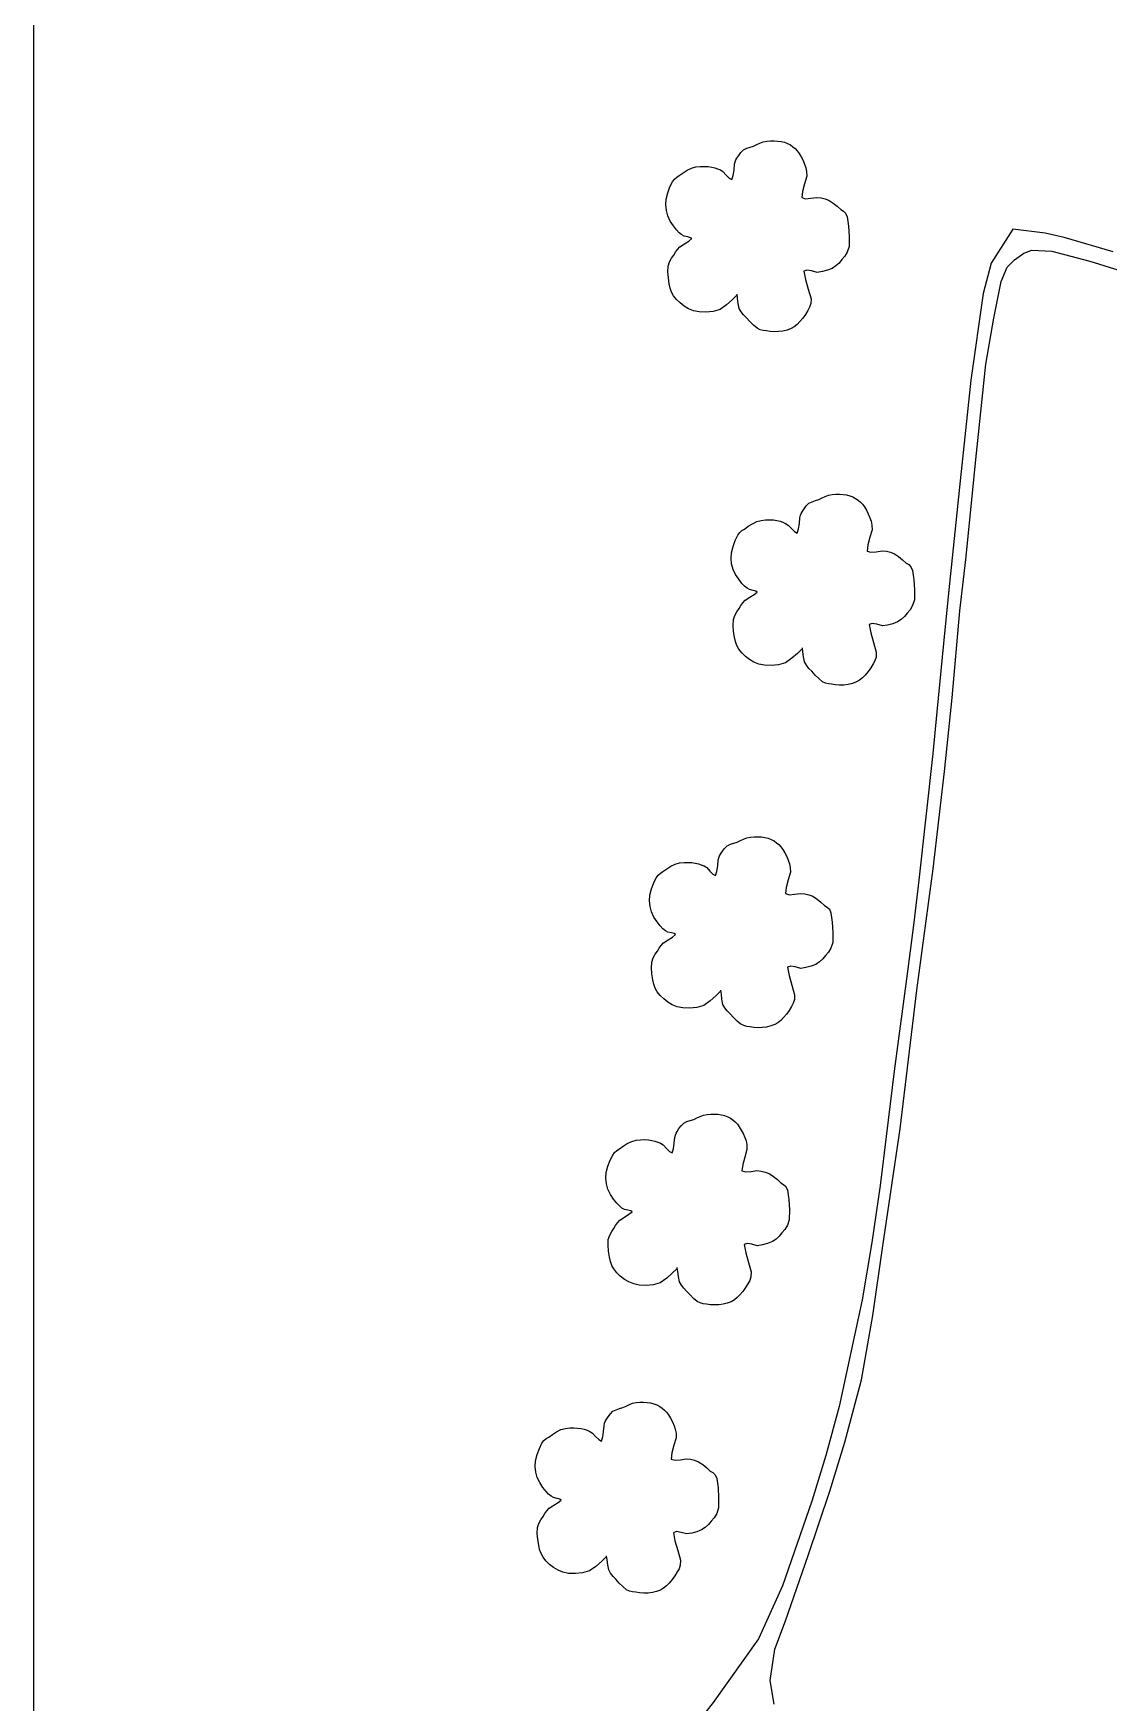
# Model space of a CAD drawing. Header units: feet. Extents: x 745245 to 748958, y 7827029 to 7829654.
# Drawn here: x 746200 to 746513.7, y 7828405.9 to 7828892.8 of the extents above; entities that cross this region are included whole.
import ezdxf

# ---------------------------------------------------------------- set-up
doc = ezdxf.new("R2010")
doc.units = ezdxf.units.FT
doc.header["$MEASUREMENT"] = 0
doc.linetypes.add('CONTINUO', pattern=[0])
for name, color, linetype in [('0114001202', 1, 'Continuous'), ('0114001202024', 5, 'Continuous'), ('MALHA', 8, 'Continuous'), ('MATO', 3, 'Continuous')]:
    doc.layers.add(name, color=color, linetype=linetype)

msp = doc.modelspace()

# ---------------------------------------------------------------- linework, layer by layer
at = {"layer": '0114001202'}
msp.add_lwpolyline([(746515, 7828829.08), (746500.75, 7828833.22), (746495.21, 7828834.53), (746485.71, 7828835.71), (746479.41, 7828825.76), (746477.14, 7828816.89), (746473.49, 7828791.69), (746470.16, 7828760.45), (746467.27, 7828732.34), (746465.89, 7828718.78), (746463.59, 7828694.87), (746462.37, 7828682.75), (746458.31, 7828645.77), (746456.84, 7828633.48), (746455.11, 7828619.89), (746451.14, 7828590.06), (746447.03, 7828556.76), (746444.61, 7828540.09), (746441.84, 7828523.38), (746435.12, 7828492.28), (746431.2, 7828477.98), (746427.11, 7828464.64), (746418.59, 7828439.94), (746411.59, 7828424.47), (746398.33, 7828405.97), (746387.25, 7828391.78)], dxfattribs=at)
at = {"layer": '0114001202024', "linetype": 'ByBlock'}
msp.add_lwpolyline([(746416.12, 7828405.42), (746414.99, 7828412.39), (746416.36, 7828421.46), (746419.44, 7828429.73), (746426.09, 7828448.85), (746432.32, 7828467.56), (746436.7, 7828481.9), (746441.56, 7828500.05), (746444.88, 7828518.85), (746447.72, 7828538.45), (746452.9, 7828573.29), (746457.76, 7828613.72), (746462.54, 7828649.12), (746465.78, 7828677.48), (746468.05, 7828698.94), (746470.32, 7828724.38), (746472.02, 7828739.37), (746475.18, 7828770.4), (746477.86, 7828796.33), (746480.21, 7828809.69), (746482.31, 7828820.39), (746484.09, 7828824.6), (746486.28, 7828826.79), (746488.96, 7828828.73), (746491.3, 7828829.54), (746497.14, 7828829.3), (746508.24, 7828826.38), (746535.78, 7828817.8)], dxfattribs=at)
at = {"layer": 'MALHA', "color": 8, "elevation": 718.05}
msp.add_lwpolyline([(746200, 7829529.37), (746200, 7828208.09)], dxfattribs=at)
at = {"layer": 'MATO', "color": 94, "linetype": 'CONTINUO'}
for points in [[(746405.16, 7828816.3, 0), (746403.85, 7828815.04, 0), (746402.22, 7828813.6, 0), (746400.35, 7828812.26, 0), (746398.3, 7828811.71, 0), (746396.23, 7828811.48, 0), (746394.24, 7828811.56, 0), (746392.61, 7828811.91, 0), (746391.17, 7828812.49, 0), (746389.88, 7828813.25, 0), (746388.69, 7828814.16, 0), (746387.65, 7828815.18, 0), (746386.79, 7828816.29, 0), (746386.21, 7828817.34, 0), (746385.8, 7828818.48, 0), (746385.52, 7828819.76, 0), (746385.25, 7828821.47, 0), (746385.12, 7828823.22, 0), (746385.17, 7828824.9, 0), (746385.6, 7828826.14, 0), (746386.18, 7828827.21, 0), (746386.84, 7828828.14, 0), (746387.33, 7828829, 0), (746387.9, 7828829.78, 0), (746388.59, 7828830.54, 0), (746389.94, 7828831.42, 0), (746391.21, 7828832.24, 0), (746392.11, 7828832.93, 0), (746391.72, 7828833.21, 0), (746390.9, 7828833.42, 0), (746389.87, 7828833.64, 0), (746389.16, 7828834.07, 0), (746388.43, 7828834.66, 0), (746387.67, 7828835.46, 0), (746386.72, 7828836.65, 0), (746385.82, 7828838.03, 0), (746385.07, 7828839.55, 0), (746384.67, 7828841.12, 0), (746384.51, 7828842.75, 0), (746384.6, 7828844.43, 0), (746385.08, 7828846.27, 0), (746385.73, 7828848, 0), (746386.48, 7828849.5, 0), (746387.05, 7828850.29, 0), (746387.68, 7828850.85, 0), (746388.44, 7828851.32, 0), (746389.53, 7828852.11, 0), (746390.75, 7828852.87, 0), (746392.03, 7828853.51, 0), (746393.31, 7828853.83, 0), (746394.58, 7828853.99, 0), (746395.8, 7828854.02, 0), (746396.88, 7828853.96, 0), (746397.89, 7828853.82, 0), (746398.81, 7828853.59, 0), (746399.63, 7828853.32, 0), (746400.42, 7828852.96, 0), (746401.19, 7828852.48, 0), (746402.14, 7828851.45, 0), (746403.04, 7828850.57, 0), (746403.81, 7828850.15, 0), (746404.19, 7828851.35, 0), (746404.43, 7828852.95, 0), (746404.59, 7828854.61, 0), (746404.75, 7828855.33, 0), (746404.96, 7828855.88, 0), (746405.25, 7828856.38, 0), (746405.78, 7828857.23, 0), (746406.43, 7828858.08, 0), (746407.2, 7828858.85, 0), (746408.12, 7828859.29, 0), (746409.1, 7828859.62, 0), (746410.11, 7828859.92, 0), (746411.04, 7828860.37, 0), (746411.98, 7828860.81, 0), (746412.94, 7828861.18, 0), (746413.99, 7828861.37, 0), (746415.06, 7828861.46, 0), (746416.13, 7828861.47, 0), (746417.17, 7828861.41, 0), (746418.18, 7828861.27, 0), (746419.14, 7828861.04, 0), (746420.02, 7828860.69, 0), (746420.84, 7828860.26, 0), (746421.59, 7828859.74, 0), (746422.25, 7828859.19, 0), (746422.85, 7828858.54, 0), (746423.41, 7828857.78, 0), (746424, 7828856.82, 0), (746424.54, 7828855.76, 0), (746425, 7828854.64, 0), (746425.37, 7828853.63, 0), (746425.59, 7828852.49, 0), (746425.63, 7828851.14, 0), (746424.98, 7828848.92, 0), (746424.4, 7828846.73, 0), (746424.18, 7828844.9, 0), (746425.31, 7828844.58, 0), (746426.85, 7828844.7, 0), (746428.55, 7828844.97, 0), (746429.81, 7828844.83, 0), (746431.01, 7828844.55, 0), (746432.16, 7828844.1, 0), (746433.38, 7828843.29, 0), (746434.53, 7828842.36, 0), (746435.56, 7828841.4, 0), (746436.36, 7828840.97, 0), (746436.98, 7828840.34, 0), (746437.45, 7828839.25, 0), (746437.84, 7828836.55, 0), (746438.02, 7828833.55, 0), (746437.97, 7828830.66, 0), (746437.46, 7828829.03, 0), (746436.73, 7828827.79, 0), (746435.86, 7828826.82, 0), (746435.05, 7828825.82, 0), (746434.13, 7828824.97, 0), (746433.07, 7828824.26, 0), (746431.67, 7828823.71, 0), (746430.18, 7828823.32, 0), (746428.66, 7828823.09, 0), (746427.05, 7828823.52, 0), (746425.7, 7828823.75, 0), (746424.81, 7828823.43, 0), (746425.28, 7828821.04, 0), (746426.07, 7828818.21, 0), (746426.87, 7828815.41, 0), (746426.81, 7828813.98, 0), (746426.47, 7828812.9, 0), (746425.92, 7828811.99, 0), (746425.25, 7828810.84, 0), (746424.46, 7828809.74, 0), (746423.61, 7828808.73, 0), (746422.82, 7828807.92, 0), (746421.98, 7828807.25, 0), (746421.06, 7828806.7, 0), (746419.91, 7828806.28, 0), (746418.69, 7828805.98, 0), (746417.43, 7828805.81, 0), (746416.18, 7828805.79, 0), (746414.98, 7828805.87, 0), (746413.84, 7828806.03, 0), (746412.9, 7828806.14, 0), (746412.02, 7828806.37, 0), (746411.14, 7828806.79, 0), (746410.08, 7828807.68, 0), (746409.04, 7828808.72, 0), (746408.05, 7828809.83, 0), (746407.22, 7828810.69, 0), (746406.51, 7828811.58, 0), (746405.95, 7828812.56, 0), (746405.66, 7828814.06, 0), (746405.47, 7828815.52, 0), (746405.3, 7828816.71, 0)], [(746424.21, 7828713.21, 0), (746422.9, 7828711.95, 0), (746421.27, 7828710.51, 0), (746419.4, 7828709.17, 0), (746417.35, 7828708.61, 0), (746415.28, 7828708.39, 0), (746413.29, 7828708.47, 0), (746411.66, 7828708.82, 0), (746410.22, 7828709.39, 0), (746408.93, 7828710.16, 0), (746407.74, 7828711.07, 0), (746406.7, 7828712.09, 0), (746405.84, 7828713.19, 0), (746405.26, 7828714.24, 0), (746404.85, 7828715.39, 0), (746404.57, 7828716.67, 0), (746404.3, 7828718.38, 0), (746404.17, 7828720.13, 0), (746404.22, 7828721.81, 0), (746404.65, 7828723.05, 0), (746405.23, 7828724.12, 0), (746405.89, 7828725.05, 0), (746406.38, 7828725.9, 0), (746406.95, 7828726.69, 0), (746407.64, 7828727.45, 0), (746408.99, 7828728.33, 0), (746410.26, 7828729.14, 0), (746411.16, 7828729.83, 0), (746410.77, 7828730.12, 0), (746409.95, 7828730.32, 0), (746408.92, 7828730.55, 0), (746408.21, 7828730.98, 0), (746407.48, 7828731.57, 0), (746406.72, 7828732.37, 0), (746405.77, 7828733.56, 0), (746404.87, 7828734.94, 0), (746404.12, 7828736.46, 0), (746403.72, 7828738.03, 0), (746403.56, 7828739.66, 0), (746403.65, 7828741.33, 0), (746404.13, 7828743.17, 0), (746404.78, 7828744.91, 0), (746405.53, 7828746.41, 0), (746406.1, 7828747.2, 0), (746406.73, 7828747.76, 0), (746407.49, 7828748.23, 0), (746408.58, 7828749.02, 0), (746409.8, 7828749.77, 0), (746411.08, 7828750.42, 0), (746412.36, 7828750.74, 0), (746413.63, 7828750.9, 0), (746414.85, 7828750.92, 0), (746415.93, 7828750.87, 0), (746416.94, 7828750.72, 0), (746417.86, 7828750.49, 0), (746418.68, 7828750.23, 0), (746419.47, 7828749.87, 0), (746420.24, 7828749.39, 0), (746421.19, 7828748.35, 0), (746422.09, 7828747.48, 0), (746422.86, 7828747.06, 0), (746423.24, 7828748.26, 0), (746423.48, 7828749.86, 0), (746423.64, 7828751.51, 0), (746423.8, 7828752.24, 0), (746424.01, 7828752.79, 0), (746424.3, 7828753.29, 0), (746424.83, 7828754.14, 0), (746425.48, 7828754.99, 0), (746426.25, 7828755.76, 0), (746427.17, 7828756.19, 0), (746428.15, 7828756.53, 0), (746429.16, 7828756.83, 0), (746430.09, 7828757.28, 0), (746431.03, 7828757.72, 0), (746431.99, 7828758.08, 0), (746433.04, 7828758.28, 0), (746434.11, 7828758.37, 0), (746435.18, 7828758.38, 0), (746436.22, 7828758.32, 0), (746437.23, 7828758.18, 0), (746438.19, 7828757.95, 0), (746439.07, 7828757.6, 0), (746439.89, 7828757.17, 0), (746440.64, 7828756.65, 0), (746441.3, 7828756.1, 0), (746441.9, 7828755.45, 0), (746442.46, 7828754.69, 0), (746443.05, 7828753.73, 0), (746443.59, 7828752.67, 0), (746444.05, 7828751.54, 0), (746444.42, 7828750.53, 0), (746444.64, 7828749.4, 0), (746444.68, 7828748.04, 0), (746444.03, 7828745.82, 0), (746443.45, 7828743.64, 0), (746443.23, 7828741.81, 0), (746444.36, 7828741.49, 0), (746445.9, 7828741.6, 0), (746447.6, 7828741.88, 0), (746448.86, 7828741.74, 0), (746450.06, 7828741.46, 0), (746451.21, 7828741.01, 0), (746452.43, 7828740.2, 0), (746453.58, 7828739.27, 0), (746454.61, 7828738.31, 0), (746455.41, 7828737.88, 0), (746456.03, 7828737.24, 0), (746456.5, 7828736.15, 0), (746456.89, 7828733.45, 0), (746457.07, 7828730.46, 0), (746457.02, 7828727.57, 0), (746456.51, 7828725.93, 0), (746455.78, 7828724.7, 0), (746454.91, 7828723.73, 0), (746454.1, 7828722.73, 0), (746453.18, 7828721.87, 0), (746452.12, 7828721.17, 0), (746450.72, 7828720.62, 0), (746449.23, 7828720.22, 0), (746447.71, 7828719.99, 0), (746446.1, 7828720.43, 0), (746444.75, 7828720.66, 0), (746443.86, 7828720.33, 0), (746444.33, 7828717.95, 0), (746445.12, 7828715.12, 0), (746445.92, 7828712.32, 0), (746445.86, 7828710.89, 0), (746445.52, 7828709.8, 0), (746444.97, 7828708.9, 0), (746444.3, 7828707.74, 0), (746443.51, 7828706.64, 0), (746442.66, 7828705.64, 0), (746441.87, 7828704.83, 0), (746441.03, 7828704.15, 0), (746440.11, 7828703.61, 0), (746438.96, 7828703.19, 0), (746437.74, 7828702.89, 0), (746436.48, 7828702.72, 0), (746435.23, 7828702.69, 0), (746434.03, 7828702.77, 0), (746432.89, 7828702.93, 0), (746431.95, 7828703.04, 0), (746431.07, 7828703.28, 0), (746430.19, 7828703.7, 0), (746429.13, 7828704.59, 0), (746428.09, 7828705.63, 0), (746427.1, 7828706.73, 0), (746426.27, 7828707.59, 0), (746425.56, 7828708.49, 0), (746425, 7828709.47, 0), (746424.71, 7828710.97, 0), (746424.52, 7828712.42, 0), (746424.35, 7828713.62, 0)], [(746400.39, 7828613.29, 0), (746399.09, 7828612.03, 0), (746397.46, 7828610.59, 0), (746395.58, 7828609.25, 0), (746393.54, 7828608.69, 0), (746391.47, 7828608.47, 0), (746389.47, 7828608.55, 0), (746387.85, 7828608.9, 0), (746386.41, 7828609.47, 0), (746385.12, 7828610.24, 0), (746383.92, 7828611.15, 0), (746382.89, 7828612.17, 0), (746382.03, 7828613.27, 0), (746381.45, 7828614.32, 0), (746381.03, 7828615.47, 0), (746380.76, 7828616.75, 0), (746380.48, 7828618.45, 0), (746380.35, 7828620.21, 0), (746380.41, 7828621.89, 0), (746380.84, 7828623.13, 0), (746381.42, 7828624.19, 0), (746382.08, 7828625.13, 0), (746382.57, 7828625.98, 0), (746383.13, 7828626.77, 0), (746383.83, 7828627.53, 0), (746385.18, 7828628.41, 0), (746386.45, 7828629.22, 0), (746387.35, 7828629.91, 0), (746386.96, 7828630.2, 0), (746386.14, 7828630.4, 0), (746385.11, 7828630.63, 0), (746384.39, 7828631.06, 0), (746383.66, 7828631.65, 0), (746382.91, 7828632.45, 0), (746381.96, 7828633.64, 0), (746381.06, 7828635.02, 0), (746380.31, 7828636.54, 0), (746379.9, 7828638.11, 0), (746379.75, 7828639.74, 0), (746379.84, 7828641.41, 0), (746380.31, 7828643.25, 0), (746380.97, 7828644.99, 0), (746381.71, 7828646.49, 0), (746382.28, 7828647.27, 0), (746382.92, 7828647.84, 0), (746383.68, 7828648.3, 0), (746384.77, 7828649.1, 0), (746385.98, 7828649.85, 0), (746387.27, 7828650.5, 0), (746388.55, 7828650.82, 0), (746389.82, 7828650.97, 0), (746391.04, 7828651, 0), (746392.12, 7828650.95, 0), (746393.12, 7828650.8, 0), (746394.05, 7828650.57, 0), (746394.87, 7828650.31, 0), (746395.66, 7828649.95, 0), (746396.43, 7828649.47, 0), (746397.38, 7828648.43, 0), (746398.27, 7828647.56, 0), (746399.04, 7828647.14, 0), (746399.42, 7828648.34, 0), (746399.66, 7828649.94, 0), (746399.83, 7828651.59, 0), (746399.99, 7828652.32, 0), (746400.2, 7828652.87, 0), (746400.49, 7828653.37, 0), (746401.02, 7828654.22, 0), (746401.67, 7828655.07, 0), (746402.44, 7828655.84, 0), (746403.35, 7828656.27, 0), (746404.33, 7828656.61, 0), (746405.35, 7828656.91, 0), (746406.28, 7828657.36, 0), (746407.22, 7828657.79, 0), (746408.18, 7828658.16, 0), (746409.23, 7828658.36, 0), (746410.3, 7828658.45, 0), (746411.37, 7828658.45, 0), (746412.41, 7828658.4, 0), (746413.42, 7828658.26, 0), (746414.38, 7828658.02, 0), (746415.26, 7828657.68, 0), (746416.08, 7828657.25, 0), (746416.83, 7828656.73, 0), (746417.49, 7828656.18, 0), (746418.09, 7828655.53, 0), (746418.65, 7828654.77, 0), (746419.24, 7828653.81, 0), (746419.78, 7828652.75, 0), (746420.24, 7828651.62, 0), (746420.61, 7828650.61, 0), (746420.83, 7828649.48, 0), (746420.86, 7828648.12, 0), (746420.22, 7828645.9, 0), (746419.64, 7828643.71, 0), (746419.42, 7828641.89, 0), (746420.55, 7828641.57, 0), (746422.09, 7828641.68, 0), (746423.78, 7828641.96, 0), (746425.05, 7828641.82, 0), (746426.24, 7828641.54, 0), (746427.4, 7828641.09, 0), (746428.62, 7828640.28, 0), (746429.77, 7828639.35, 0), (746430.8, 7828638.39, 0), (746431.59, 7828637.96, 0), (746432.22, 7828637.32, 0), (746432.69, 7828636.23, 0), (746433.08, 7828633.53, 0), (746433.26, 7828630.54, 0), (746433.2, 7828627.65, 0), (746432.7, 7828626.01, 0), (746431.97, 7828624.77, 0), (746431.1, 7828623.81, 0), (746430.29, 7828622.81, 0), (746429.37, 7828621.95, 0), (746428.3, 7828621.25, 0), (746426.91, 7828620.7, 0), (746425.41, 7828620.3, 0), (746423.9, 7828620.07, 0), (746422.29, 7828620.5, 0), (746420.94, 7828620.74, 0), (746420.04, 7828620.41, 0), (746420.51, 7828618.03, 0), (746421.31, 7828615.2, 0), (746422.1, 7828612.4, 0), (746422.04, 7828610.97, 0), (746421.71, 7828609.88, 0), (746421.16, 7828608.98, 0), (746420.48, 7828607.82, 0), (746419.7, 7828606.72, 0), (746418.84, 7828605.72, 0), (746418.06, 7828604.91, 0), (746417.22, 7828604.23, 0), (746416.29, 7828603.69, 0), (746415.15, 7828603.27, 0), (746413.93, 7828602.97, 0), (746412.67, 7828602.8, 0), (746411.42, 7828602.77, 0), (746410.21, 7828602.85, 0), (746409.07, 7828603.01, 0), (746408.14, 7828603.12, 0), (746407.26, 7828603.36, 0), (746406.38, 7828603.78, 0), (746405.32, 7828604.66, 0), (746404.28, 7828605.71, 0), (746403.29, 7828606.81, 0), (746402.45, 7828607.67, 0), (746401.75, 7828608.57, 0), (746401.19, 7828609.55, 0), (746400.9, 7828611.05, 0), (746400.71, 7828612.5, 0), (746400.54, 7828613.7, 0)], [(746387.69, 7828532.4, 0), (746386.39, 7828531.14, 0), (746384.76, 7828529.7, 0), (746382.88, 7828528.36, 0), (746380.84, 7828527.8, 0), (746378.77, 7828527.58, 0), (746376.77, 7828527.66, 0), (746375.15, 7828528.01, 0), (746373.71, 7828528.59, 0), (746372.42, 7828529.35, 0), (746371.22, 7828530.26, 0), (746370.19, 7828531.28, 0), (746369.33, 7828532.38, 0), (746368.75, 7828533.43, 0), (746368.33, 7828534.58, 0), (746368.06, 7828535.86, 0), (746367.78, 7828537.57, 0), (746367.65, 7828539.32, 0), (746367.71, 7828541, 0), (746368.14, 7828542.24, 0), (746368.72, 7828543.31, 0), (746369.38, 7828544.24, 0), (746369.87, 7828545.09, 0), (746370.43, 7828545.88, 0), (746371.13, 7828546.64, 0), (746372.48, 7828547.52, 0), (746373.75, 7828548.33, 0), (746374.65, 7828549.03, 0), (746374.26, 7828549.31, 0), (746373.44, 7828549.52, 0), (746372.41, 7828549.74, 0), (746371.69, 7828550.17, 0), (746370.96, 7828550.76, 0), (746370.21, 7828551.56, 0), (746369.26, 7828552.75, 0), (746368.36, 7828554.13, 0), (746367.61, 7828555.65, 0), (746367.2, 7828557.22, 0), (746367.05, 7828558.85, 0), (746367.14, 7828560.53, 0), (746367.61, 7828562.36, 0), (746368.27, 7828564.1, 0), (746369.01, 7828565.6, 0), (746369.58, 7828566.39, 0), (746370.22, 7828566.95, 0), (746370.98, 7828567.42, 0), (746372.07, 7828568.21, 0), (746373.28, 7828568.96, 0), (746374.57, 7828569.61, 0), (746375.85, 7828569.93, 0), (746377.12, 7828570.09, 0), (746378.34, 7828570.11, 0), (746379.42, 7828570.06, 0), (746380.42, 7828569.91, 0), (746381.35, 7828569.68, 0), (746382.17, 7828569.42, 0), (746382.96, 7828569.06, 0), (746383.73, 7828568.58, 0), (746384.68, 7828567.55, 0), (746385.57, 7828566.67, 0), (746386.34, 7828566.25, 0), (746386.72, 7828567.45, 0), (746386.96, 7828569.05, 0), (746387.13, 7828570.7, 0), (746387.29, 7828571.43, 0), (746387.5, 7828571.98, 0), (746387.79, 7828572.48, 0), (746388.32, 7828573.33, 0), (746388.97, 7828574.18, 0), (746389.74, 7828574.95, 0), (746390.65, 7828575.38, 0), (746391.63, 7828575.72, 0), (746392.65, 7828576.02, 0), (746393.58, 7828576.47, 0), (746394.52, 7828576.91, 0), (746395.48, 7828577.28, 0), (746396.53, 7828577.47, 0), (746397.6, 7828577.56, 0), (746398.67, 7828577.57, 0), (746399.71, 7828577.51, 0), (746400.72, 7828577.37, 0), (746401.68, 7828577.14, 0), (746402.56, 7828576.79, 0), (746403.38, 7828576.36, 0), (746404.13, 7828575.84, 0), (746404.79, 7828575.29, 0), (746405.39, 7828574.64, 0), (746405.95, 7828573.88, 0), (746406.54, 7828572.92, 0), (746407.08, 7828571.86, 0), (746407.54, 7828570.73, 0), (746407.91, 7828569.72, 0), (746408.13, 7828568.59, 0), (746408.16, 7828567.24, 0), (746407.52, 7828565.02, 0), (746406.94, 7828562.83, 0), (746406.72, 7828561, 0), (746407.85, 7828560.68, 0), (746409.39, 7828560.79, 0), (746411.08, 7828561.07, 0), (746412.35, 7828560.93, 0), (746413.54, 7828560.65, 0), (746414.7, 7828560.2, 0), (746415.92, 7828559.39, 0), (746417.07, 7828558.46, 0), (746418.1, 7828557.5, 0), (746418.89, 7828557.07, 0), (746419.52, 7828556.43, 0), (746419.99, 7828555.34, 0), (746420.38, 7828552.65, 0), (746420.56, 7828549.65, 0), (746420.5, 7828546.76, 0), (746420, 7828545.12, 0), (746419.27, 7828543.89, 0), (746418.4, 7828542.92, 0), (746417.59, 7828541.92, 0), (746416.67, 7828541.06, 0), (746415.6, 7828540.36, 0), (746414.21, 7828539.81, 0), (746412.71, 7828539.41, 0), (746411.2, 7828539.18, 0), (746409.59, 7828539.62, 0), (746408.24, 7828539.85, 0), (746407.34, 7828539.52, 0), (746407.81, 7828537.14, 0), (746408.61, 7828534.31, 0), (746409.4, 7828531.51, 0), (746409.34, 7828530.08, 0), (746409.01, 7828528.99, 0), (746408.46, 7828528.09, 0), (746407.78, 7828526.94, 0), (746407, 7828525.83, 0), (746406.14, 7828524.83, 0), (746405.36, 7828524.02, 0), (746404.52, 7828523.35, 0), (746403.59, 7828522.8, 0), (746402.45, 7828522.38, 0), (746401.23, 7828522.08, 0), (746399.97, 7828521.91, 0), (746398.72, 7828521.89, 0), (746397.51, 7828521.96, 0), (746396.37, 7828522.13, 0), (746395.44, 7828522.23, 0), (746394.56, 7828522.47, 0), (746393.68, 7828522.89, 0), (746392.62, 7828523.78, 0), (746391.58, 7828524.82, 0), (746390.59, 7828525.92, 0), (746389.75, 7828526.79, 0), (746389.05, 7828527.68, 0), (746388.49, 7828528.66, 0), (746388.2, 7828530.16, 0), (746388.01, 7828531.62, 0), (746387.84, 7828532.81, 0)], [(746367.06, 7828448.34, 0), (746365.75, 7828447.08, 0), (746364.12, 7828445.64, 0), (746362.25, 7828444.3, 0), (746360.2, 7828443.74, 0), (746358.13, 7828443.52, 0), (746356.14, 7828443.6, 0), (746354.51, 7828443.95, 0), (746353.07, 7828444.52, 0), (746351.78, 7828445.29, 0), (746350.59, 7828446.2, 0), (746349.55, 7828447.22, 0), (746348.69, 7828448.32, 0), (746348.11, 7828449.37, 0), (746347.7, 7828450.52, 0), (746347.42, 7828451.8, 0), (746347.15, 7828453.51, 0), (746347.02, 7828455.26, 0), (746347.07, 7828456.94, 0), (746347.5, 7828458.18, 0), (746348.08, 7828459.25, 0), (746348.74, 7828460.18, 0), (746349.23, 7828461.03, 0), (746349.8, 7828461.82, 0), (746350.49, 7828462.58, 0), (746351.84, 7828463.46, 0), (746353.11, 7828464.27, 0), (746354.01, 7828464.97, 0), (746353.62, 7828465.25, 0), (746352.8, 7828465.46, 0), (746351.77, 7828465.68, 0), (746351.06, 7828466.11, 0), (746350.33, 7828466.7, 0), (746349.57, 7828467.5, 0), (746348.62, 7828468.69, 0), (746347.72, 7828470.07, 0), (746346.97, 7828471.59, 0), (746346.57, 7828473.16, 0), (746346.41, 7828474.79, 0), (746346.5, 7828476.47, 0), (746346.98, 7828478.3, 0), (746347.63, 7828480.04, 0), (746348.38, 7828481.54, 0), (746348.95, 7828482.33, 0), (746349.58, 7828482.89, 0), (746350.34, 7828483.36, 0), (746351.43, 7828484.15, 0), (746352.65, 7828484.9, 0), (746353.93, 7828485.55, 0), (746355.21, 7828485.87, 0), (746356.48, 7828486.03, 0), (746357.7, 7828486.05, 0), (746358.78, 7828486, 0), (746359.79, 7828485.85, 0), (746360.71, 7828485.62, 0), (746361.53, 7828485.36, 0), (746362.32, 7828485, 0), (746363.09, 7828484.52, 0), (746364.04, 7828483.49, 0), (746364.94, 7828482.61, 0), (746365.71, 7828482.19, 0), (746366.09, 7828483.39, 0), (746366.33, 7828484.99, 0), (746366.49, 7828486.64, 0), (746366.65, 7828487.37, 0), (746366.86, 7828487.92, 0), (746367.15, 7828488.42, 0), (746367.68, 7828489.27, 0), (746368.33, 7828490.12, 0), (746369.1, 7828490.89, 0), (746370.02, 7828491.32, 0), (746371, 7828491.66, 0), (746372.01, 7828491.96, 0), (746372.94, 7828492.41, 0), (746373.88, 7828492.85, 0), (746374.84, 7828493.22, 0), (746375.89, 7828493.41, 0), (746376.96, 7828493.5, 0), (746378.03, 7828493.51, 0), (746379.07, 7828493.45, 0), (746380.08, 7828493.31, 0), (746381.04, 7828493.08, 0), (746381.92, 7828492.73, 0), (746382.74, 7828492.3, 0), (746383.49, 7828491.78, 0), (746384.15, 7828491.23, 0), (746384.75, 7828490.58, 0), (746385.31, 7828489.82, 0), (746385.9, 7828488.86, 0), (746386.44, 7828487.8, 0), (746386.9, 7828486.67, 0), (746387.27, 7828485.66, 0), (746387.49, 7828484.53, 0), (746387.53, 7828483.17, 0), (746386.88, 7828480.96, 0), (746386.3, 7828478.77, 0), (746386.08, 7828476.94, 0), (746387.21, 7828476.62, 0), (746388.75, 7828476.73, 0), (746390.45, 7828477.01, 0), (746391.71, 7828476.87, 0), (746392.91, 7828476.59, 0), (746394.06, 7828476.14, 0), (746395.28, 7828475.33, 0), (746396.43, 7828474.4, 0), (746397.46, 7828473.44, 0), (746398.26, 7828473.01, 0), (746398.88, 7828472.37, 0), (746399.35, 7828471.28, 0), (746399.74, 7828468.59, 0), (746399.92, 7828465.59, 0), (746399.87, 7828462.7, 0), (746399.36, 7828461.06, 0), (746398.63, 7828459.83, 0), (746397.76, 7828458.86, 0), (746396.95, 7828457.86, 0), (746396.03, 7828457, 0), (746394.97, 7828456.3, 0), (746393.57, 7828455.75, 0), (746392.08, 7828455.35, 0), (746390.56, 7828455.12, 0), (746388.95, 7828455.56, 0), (746387.6, 7828455.79, 0), (746386.71, 7828455.46, 0), (746387.18, 7828453.08, 0), (746387.97, 7828450.25, 0), (746388.77, 7828447.45, 0), (746388.71, 7828446.02, 0), (746388.37, 7828444.93, 0), (746387.82, 7828444.03, 0), (746387.15, 7828442.87, 0), (746386.36, 7828441.77, 0), (746385.51, 7828440.77, 0), (746384.72, 7828439.96, 0), (746383.88, 7828439.28, 0), (746382.96, 7828438.74, 0), (746381.81, 7828438.32, 0), (746380.59, 7828438.02, 0), (746379.33, 7828437.85, 0), (746378.08, 7828437.82, 0), (746376.88, 7828437.9, 0), (746375.74, 7828438.07, 0), (746374.8, 7828438.17, 0), (746373.92, 7828438.41, 0), (746373.04, 7828438.83, 0), (746371.98, 7828439.72, 0), (746370.94, 7828440.76, 0), (746369.95, 7828441.86, 0), (746369.12, 7828442.73, 0), (746368.41, 7828443.62, 0), (746367.85, 7828444.6, 0), (746367.56, 7828446.1, 0), (746367.37, 7828447.56, 0), (746367.2, 7828448.75, 0)]]:
    msp.add_polyline3d(points, dxfattribs=at)

doc.saveas('drawing.dxf')
